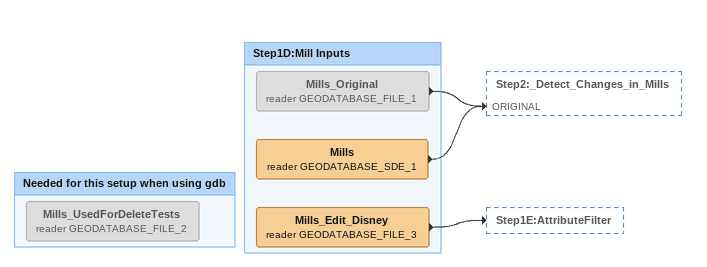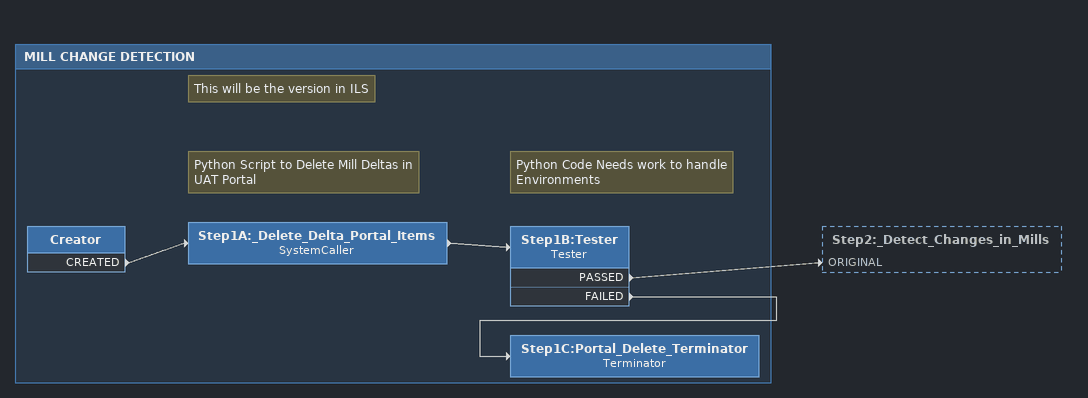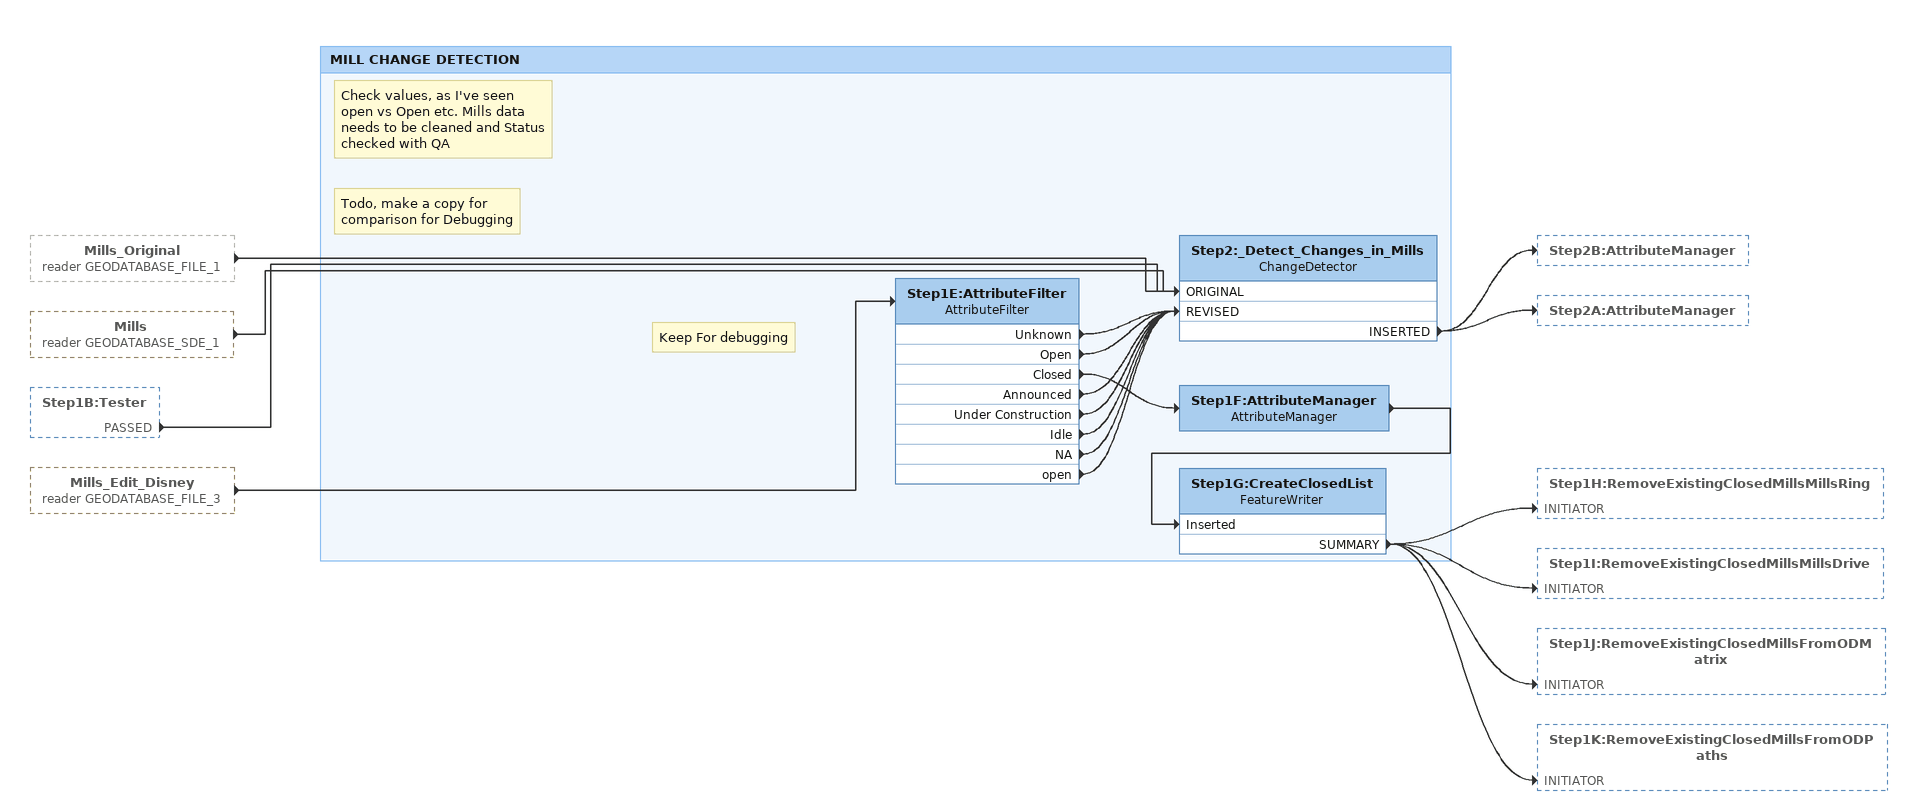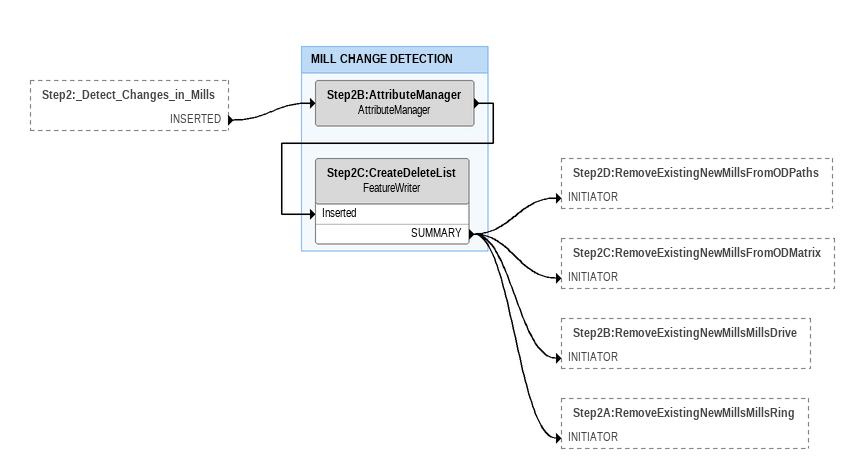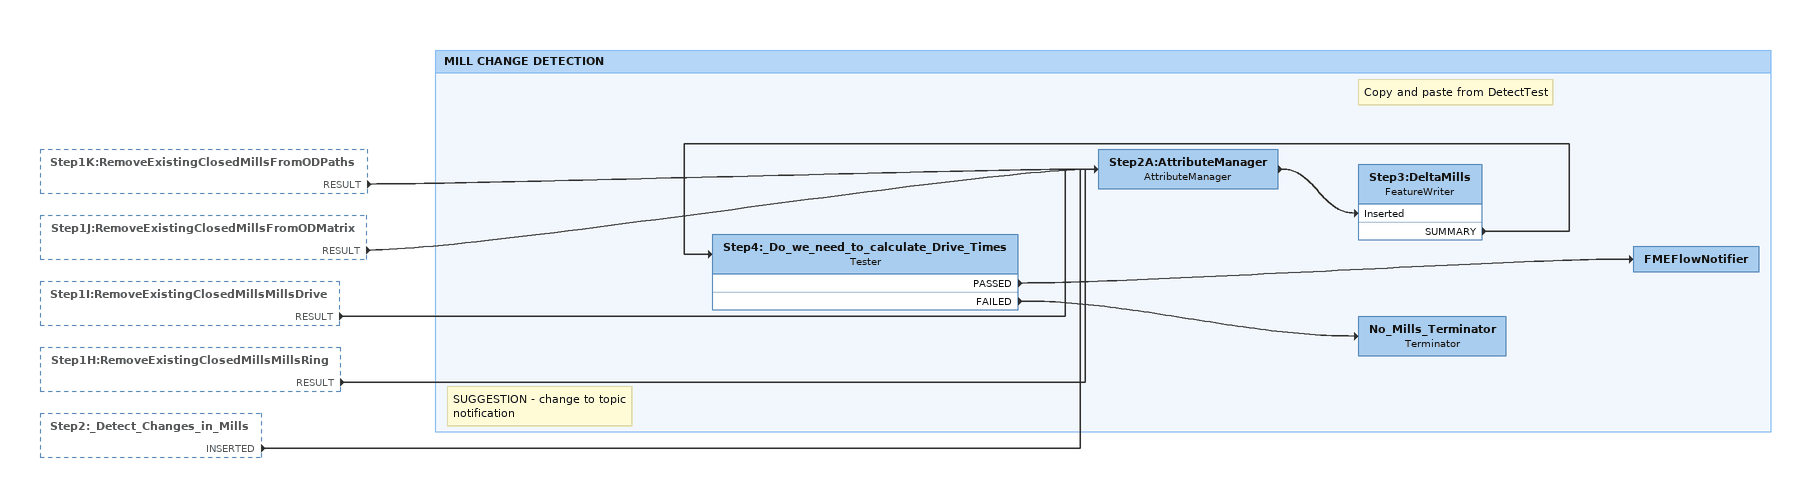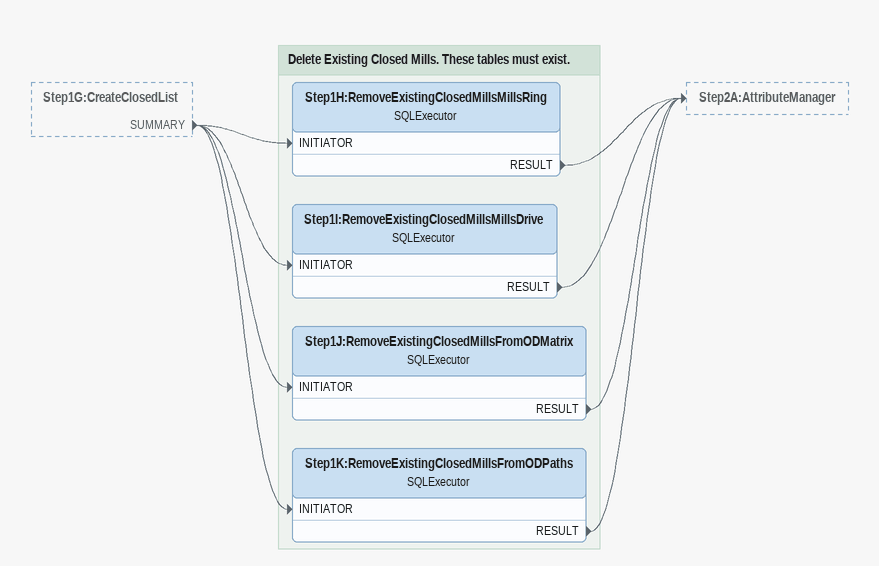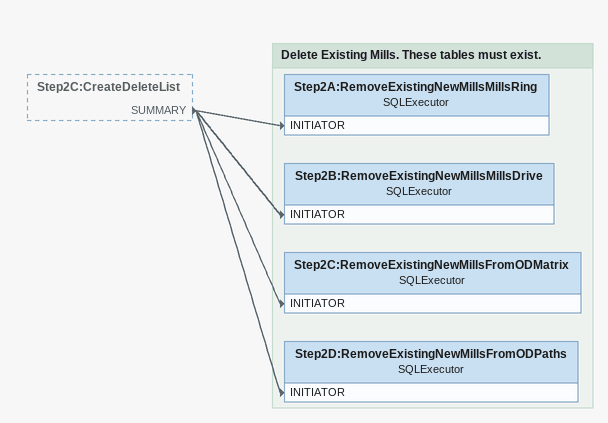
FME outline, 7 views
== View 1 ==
Bookmark: Needed for this setup when using gdb
Mills_UsedForDeleteTests (reader GEODATABASE_FILE_2) [off]

Bookmark: Step1D:Mill Inputs
Mills (reader GEODATABASE_SDE_1)
    -> Step2:_Detect_Changes_in_Mills [ORIGINAL]
Mills_Edit_Disney (reader GEODATABASE_FILE_3)
    -> Step1E:AttributeFilter
Mills_Original (reader GEODATABASE_FILE_1) [off]
    -> Step2:_Detect_Changes_in_Mills [ORIGINAL]

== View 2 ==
Bookmark: MILL CHANGE DETECTION
Creator
    CREATED -> Step1A:_Delete_Delta_Portal_Items
Note: This will be the version in ILS
Note: Python Script to Delete Mill Deltas in UAT Portal
Note: Python Code Needs work to handle Environments
Step1A:_Delete_Delta_Portal_Items: SystemCaller
    -> Step1B:Tester
Step1B:Tester: Tester
    PASSED -> Step2:_Detect_Changes_in_Mills [ORIGINAL]
    FAILED -> Step1C:Portal_Delete_Terminator
Step1C:Portal_Delete_Terminator: Terminator

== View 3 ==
Mills_Original (reader GEODATABASE_FILE_1) [outside]
    -> Step2:_Detect_Changes_in_Mills [ORIGINAL]
Mills (reader GEODATABASE_SDE_1) [outside]
    -> Step2:_Detect_Changes_in_Mills [ORIGINAL]
Step1B:Tester [outside]
    PASSED -> Step2:_Detect_Changes_in_Mills [ORIGINAL]
Mills_Edit_Disney (reader GEODATABASE_FILE_3) [outside]
    -> Step1E:AttributeFilter

Bookmark: MILL CHANGE DETECTION
Note: Check values, as I've seen open vs Open etc. Mills data needs to be cleaned and Status checked with QA
Note: Todo, make a copy for comparison for Debugging
Note: Keep For debugging
Step1E:AttributeFilter: AttributeFilter
    Unknown -> Step2:_Detect_Changes_in_Mills [REVISED]
    Open -> Step2:_Detect_Changes_in_Mills [REVISED]
    Closed -> Step1F:AttributeManager
    Announced -> Step2:_Detect_Changes_in_Mills [REVISED]
    Under Construction -> Step2:_Detect_Changes_in_Mills [REVISED]
    Idle -> Step2:_Detect_Changes_in_Mills [REVISED]
    NA -> Step2:_Detect_Changes_in_Mills [REVISED]
    open -> Step2:_Detect_Changes_in_Mills [REVISED]
Step1F:AttributeManager: AttributeManager
    -> Step1G:CreateClosedList [Inserted]
Step1G:CreateClosedList: FeatureWriter
    SUMMARY -> Step1H:RemoveExistingClosedMillsMillsRing [INITIATOR]
    SUMMARY -> Step1I:RemoveExistingClosedMillsMillsDrive [INITIATOR]
    SUMMARY -> Step1J:RemoveExistingClosedMillsFromODMatrix [INITIATOR]
    SUMMARY -> Step1K:RemoveExistingClosedMillsFromODPaths [INITIATOR]
Step2:_Detect_Changes_in_Mills: ChangeDetector
    INSERTED -> Step2B:AttributeManager
    INSERTED -> Step2A:AttributeManager

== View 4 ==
Step2:_Detect_Changes_in_Mills [outside]
    INSERTED -> Step2B:AttributeManager

Bookmark: MILL CHANGE DETECTION
Step2B:AttributeManager: AttributeManager
    -> Step2C:CreateDeleteList [Inserted]
Step2C:CreateDeleteList: FeatureWriter
    SUMMARY -> Step2D:RemoveExistingNewMillsFromODPaths [INITIATOR]
    SUMMARY -> Step2C:RemoveExistingNewMillsFromODMatrix [INITIATOR]
    SUMMARY -> Step2B:RemoveExistingNewMillsMillsDrive [INITIATOR]
    SUMMARY -> Step2A:RemoveExistingNewMillsMillsRing [INITIATOR]

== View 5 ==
Step1K:RemoveExistingClosedMillsFromODPaths [outside]
    RESULT -> Step2A:AttributeManager
Step1J:RemoveExistingClosedMillsFromODMatrix [outside]
    RESULT -> Step2A:AttributeManager
Step1I:RemoveExistingClosedMillsMillsDrive [outside]
    RESULT -> Step2A:AttributeManager
Step1H:RemoveExistingClosedMillsMillsRing [outside]
    RESULT -> Step2A:AttributeManager
Step2:_Detect_Changes_in_Mills [outside]
    INSERTED -> Step2A:AttributeManager

Bookmark: MILL CHANGE DETECTION
Step2A:AttributeManager: AttributeManager
    -> Step3:DeltaMills [Inserted]
Note: Copy and paste from DetectTest
Step3:DeltaMills: FeatureWriter
    SUMMARY -> Step4:_Do_we_need_to_calculate_Drive_Times
Note: SUGGESTION - change to topic notification
Step4:_Do_we_need_to_calculate_Drive_Times: Tester
    PASSED -> FMEFlowNotifier
    FAILED -> No_Mills_Terminator
FMEFlowNotifier
No_Mills_Terminator: Terminator

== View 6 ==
Step1G:CreateClosedList [outside]
    SUMMARY -> Step1H:RemoveExistingClosedMillsMillsRing [INITIATOR]
    SUMMARY -> Step1I:RemoveExistingClosedMillsMillsDrive [INITIATOR]
    SUMMARY -> Step1J:RemoveExistingClosedMillsFromODMatrix [INITIATOR]
    SUMMARY -> Step1K:RemoveExistingClosedMillsFromODPaths [INITIATOR]

Bookmark: Delete Existing Closed Mills. These tables must exist.
Step1H:RemoveExistingClosedMillsMillsRing: SQLExecutor
    RESULT -> Step2A:AttributeManager
Step1I:RemoveExistingClosedMillsMillsDrive: SQLExecutor
    RESULT -> Step2A:AttributeManager
Step1J:RemoveExistingClosedMillsFromODMatrix: SQLExecutor
    RESULT -> Step2A:AttributeManager
Step1K:RemoveExistingClosedMillsFromODPaths: SQLExecutor
    RESULT -> Step2A:AttributeManager

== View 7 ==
Step2C:CreateDeleteList [outside]
    SUMMARY -> Step2D:RemoveExistingNewMillsFromODPaths [INITIATOR]
    SUMMARY -> Step2C:RemoveExistingNewMillsFromODMatrix [INITIATOR]
    SUMMARY -> Step2B:RemoveExistingNewMillsMillsDrive [INITIATOR]
    SUMMARY -> Step2A:RemoveExistingNewMillsMillsRing [INITIATOR]

Bookmark: Delete Existing Mills. These tables must exist.
Step2A:RemoveExistingNewMillsMillsRing: SQLExecutor
Step2B:RemoveExistingNewMillsMillsDrive: SQLExecutor
Step2C:RemoveExistingNewMillsFromODMatrix: SQLExecutor
Step2D:RemoveExistingNewMillsFromODPaths: SQLExecutor
